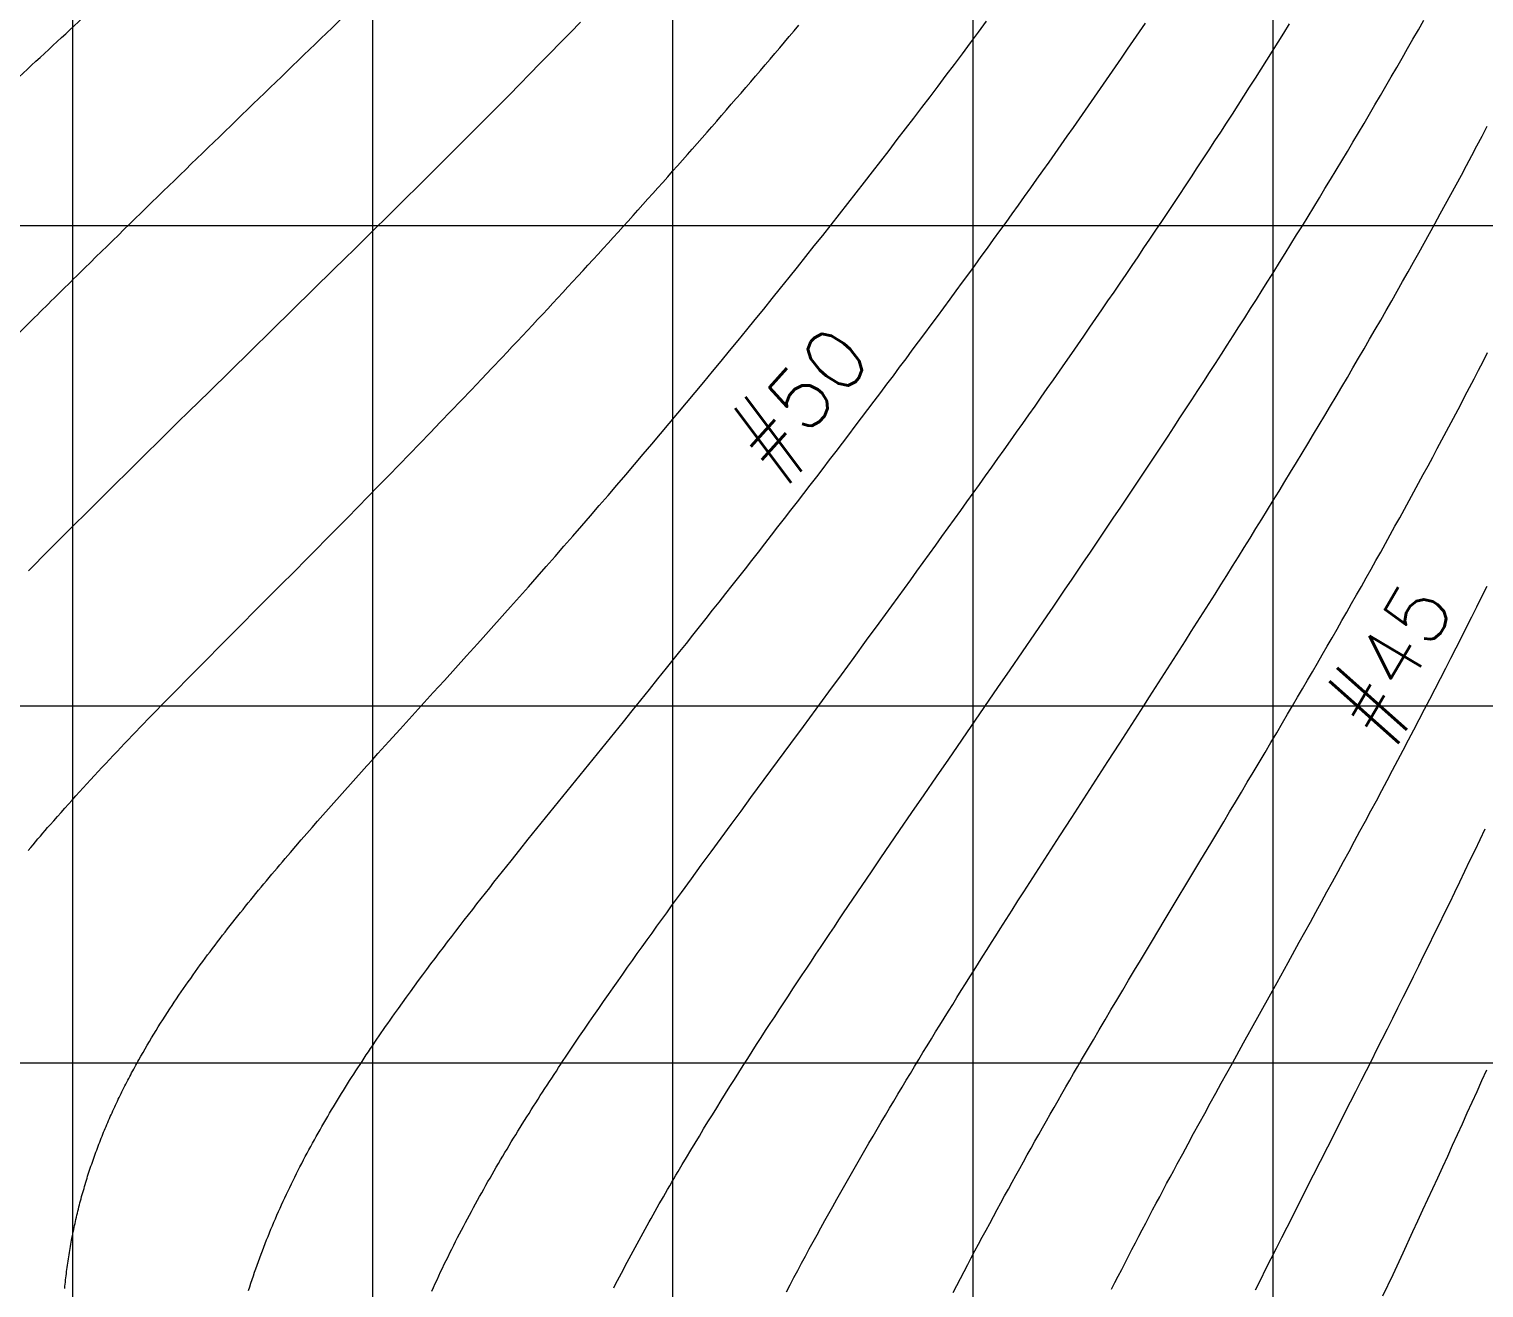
# Model space of a CAD drawing. Extents: x 11249 to 82946, y 15238 to 34763.
# Drawn here: x 59861 to 62285, y 28352 to 30449 of the extents above; entities that cross this region are included whole.
import ezdxf

# ---------------------------------------------------------------- set-up
doc = ezdxf.new("R2010")
doc.units = 0
doc.header["$LTSCALE"] = 250
doc.layers.add('00_Text', color=7, linetype='CONTINUOUS')
doc.layers.add('03_Lines_Frames1', color=7, linetype='CONTINUOUS', lineweight=15)
doc.layers.add('03_Lines_Grid', color=253, linetype='CONTINUOUS', lineweight=15)
doc.layers.add('Make2D$Annotation$S0CO1', color=1, linetype='CONTINUOUS', true_color=0xff0000)
doc.styles.add('ROMANS', font='romans', dxfattribs={"height": 100})

# ---------------------------------------------------------------- blocks, each defined once
blk = doc.blocks.new('*U7')
at = {"layer": '03_Lines_Grid'}
blk.add_line((0, -4367.6), (0, 3840), dxfattribs=at)
blk = doc.blocks.new('*U8')
at = {"layer": 'Make2D$Annotation$S0CO1', "color": 0, "linetype": 'ByBlock', "lineweight": -2, "transparency": 16777216}
for p in [(1500, 0), (2000, 0), (2500, 0), (3000, 0), (3500, 0)]:
    blk.add_blockref('*U7', p, dxfattribs=at)

msp = doc.modelspace()

# ---------------------------------------------------------------- linework, layer by layer
at = {"layer": '03_Lines_Frames1'}
for points in [[(59859.8, 29080.7), (59863.8, 29085.5), (59867.8, 29090.2), (59871.8, 29095), (59875.8, 29099.7), (59879.9, 29104.5), (59883.9, 29109.2), (59888, 29113.9), (59892, 29118.6), (59896.1, 29123.3), (59902.1, 29130.2), (59908.2, 29137), (59914.3, 29143.9), (59920.4, 29150.8), (59926.5, 29157.7), (59932.7, 29164.5), (59938.8, 29171.3), (59945, 29178.2), (59951.3, 29185), (59957.5, 29191.8), (59963.7, 29198.5), (59970, 29205.3), (59976.2, 29212), (59982.5, 29218.7), (59988.8, 29225.4), (59995, 29232.1), (60001.3, 29238.8), (60007.6, 29245.4), (60013.9, 29252.1), (60020.3, 29258.7), (60026.6, 29265.4), (60033, 29272), (60039.4, 29278.7), (60045.8, 29285.3), (60052.2, 29292), (60058.6, 29298.6), (60065, 29305.2), (60071.4, 29311.8), (60084.2, 29324.9), (60097.1, 29338), (60109.9, 29351.1), (60122.8, 29364.2), (60135.8, 29377.3), (60148.7, 29390.4), (60161.6, 29403.4), (60174.6, 29416.5), (60200.5, 29442.5), (60252.4, 29494.6), (60278.4, 29520.7), (60304.3, 29546.7), (60321.7, 29564.3), (60339.1, 29581.9), (60356.5, 29599.5), (60373.9, 29617.1), (60391.3, 29634.8), (60408.6, 29652.4), (60425.9, 29670.1), (60443.2, 29687.8), (60460.5, 29705.5), (60477.8, 29723.2), (60495, 29741), (60512.2, 29758.8), (60529.4, 29776.6), (60546.6, 29794.4), (60563.7, 29812.2), (60580.8, 29830.1), (60597.9, 29848.1), (60615, 29866), (60632.1, 29884), (60649.1, 29902), (60657.5, 29911), (60666, 29920), (60674.5, 29929), (60683, 29938), (60691.4, 29947), (60699.8, 29956), (60708.3, 29965.1), (60716.7, 29974.1), (60725.1, 29983.1), (60733.5, 29992.2), (60741.9, 30001.3), (60750.3, 30010.3), (60758.7, 30019.4), (60767.1, 30028.5), (60775.5, 30037.6), (60783.9, 30046.7), (60792.2, 30055.8), (60800.6, 30064.9), (60808.9, 30074.1), (60817.3, 30083.2), (60825.6, 30092.4), (60834, 30101.6), (60842.3, 30110.7), (60850.6, 30119.9), (60858.9, 30129.1), (60867.2, 30138.3), (60875.5, 30147.5), (60883.8, 30156.7), (60892.1, 30166), (60900.3, 30175.2), (60908.6, 30184.4), (60916.8, 30193.6), (60925, 30202.9), (60933.2, 30212.1), (60941.4, 30221.4), (60949.6, 30230.6), (60957.8, 30239.9), (60966, 30249.2), (60974.2, 30258.5), (60982.3, 30267.8), (60990.5, 30277.1), (60998.6, 30286.4), (61006.7, 30295.7), (61014.8, 30305), (61022.9, 30314.4), (61031, 30323.7), (61039.1, 30333.1), (61047.2, 30342.4), (61055.3, 30351.8), (61063.4, 30361.2), (61071.4, 30370.6), (61079.5, 30380), (61087.5, 30389.4), (61095.5, 30398.8), (61103.6, 30408.3), (61111.6, 30417.7), (61119.6, 30427.2), (61127.6, 30436.7), (61135.6, 30446.1), (61143.5, 30455.6)], [(59860.4, 29546.6), (59868.9, 29555.3), (59885.9, 29572.5), (59903, 29589.7), (59920.1, 29606.8), (59937.3, 29624), (59954.4, 29641.1), (59971.6, 29658.2), (59988.8, 29675.3), (60006, 29692.3), (60023.2, 29709.4), (60040.5, 29726.4), (60057.7, 29743.5), (60075, 29760.5), (60092.2, 29777.5), (60109.5, 29794.5), (60126.8, 29811.5), (60161.4, 29845.4), (60196, 29879.3), (60299.9, 29981.1), (60334.5, 30015.1), (60369, 30049), (60386.3, 30066), (60403.6, 30083), (60420.9, 30100), (60438.1, 30117.1), (60455.3, 30134.1), (60472.6, 30151.1), (60489.8, 30168.2), (60507, 30185.3), (60524.2, 30202.3), (60541.4, 30219.4), (60558.5, 30236.5), (60575.7, 30253.7), (60592.8, 30270.8), (60609.9, 30288), (60627, 30305.2), (60644.1, 30322.4), (60661.2, 30339.6), (60678.2, 30356.9), (60695.2, 30374.2), (60712.2, 30391.4), (60729.2, 30408.8), (60746.1, 30426.1), (60763, 30443.4), (60779.9, 30460.8)], [(59920.4, 28350.9), (59920.8, 28354.4), (59921.1, 28357.9), (59921.5, 28361.5), (59921.9, 28365), (59922.3, 28368.5), (59922.8, 28372), (59923.2, 28375.5), (59923.6, 28379), (59924.1, 28382.5), (59924.6, 28386), (59925.1, 28389.5), (59925.6, 28393), (59926.1, 28396.5), (59926.6, 28400), (59927.2, 28403.5), (59927.7, 28407), (59928.3, 28410.5), (59928.9, 28414), (59929.5, 28417.5), (59930.1, 28421), (59930.7, 28424.5), (59931.3, 28427.9), (59932, 28431.4), (59932.6, 28434.9), (59933.3, 28438.4), (59934, 28441.8), (59934.7, 28445.3), (59935.4, 28448.8), (59936.2, 28452.2), (59936.9, 28455.7), (59937.7, 28459.1), (59938.4, 28462.6), (59939.2, 28466), (59940, 28469.5), (59940.8, 28472.9), (59941.6, 28476.4), (59942.5, 28479.8), (59943.3, 28483.2), (59944.2, 28486.7), (59945.1, 28490.1), (59945.9, 28493.5), (59946.9, 28497), (59947.8, 28500.4), (59948.7, 28503.8), (59949.6, 28507.2), (59950.6, 28510.6), (59951.6, 28514.1), (59952.6, 28517.5), (59953.6, 28520.9), (59954.6, 28524.3), (59955.6, 28527.7), (59956.6, 28531.1), (59957.7, 28534.4), (59958.7, 28537.8), (59959.8, 28541.2), (59960.9, 28544.6), (59962, 28547.9), (59963.1, 28551.3), (59964.2, 28554.6), (59965.4, 28558), (59966.5, 28561.3), (59967.7, 28564.7), (59968.9, 28568), (59970.1, 28571.3), (59971.3, 28574.7), (59972.5, 28578), (59973.7, 28581.3), (59974.9, 28584.6), (59976.2, 28587.9), (59977.4, 28591.2), (59978.7, 28594.5), (59980, 28597.8), (59981.3, 28601.1), (59982.6, 28604.4), (59983.9, 28607.7), (59985.3, 28611), (59986.6, 28614.3), (59988, 28617.6), (59989.4, 28620.8), (59990.7, 28624.1), (59992.1, 28627.3), (59993.5, 28630.6), (59994.9, 28633.8), (59996.4, 28637.1), (59997.8, 28640.3), (59999.3, 28643.5), (60000.7, 28646.8), (60002.2, 28650), (60003.7, 28653.2), (60005.1, 28656.4), (60006.6, 28659.6), (60008.2, 28662.8), (60009.7, 28666), (60011.2, 28669.2), (60012.8, 28672.3), (60014.3, 28675.5), (60015.9, 28678.7), (60017.4, 28681.9), (60019, 28685), (60020.6, 28688.2), (60022.2, 28691.3), (60023.8, 28694.5), (60025.5, 28697.6), (60027.1, 28700.8), (60028.7, 28703.9), (60030.4, 28707), (60032, 28710.2), (60033.7, 28713.3), (60035.4, 28716.4), (60037.1, 28719.5), (60038.8, 28722.6), (60040.5, 28725.7), (60042.2, 28728.8), (60043.9, 28731.9), (60047.4, 28738.1), (60050.9, 28744.2), (60054.4, 28750.3), (60058, 28756.4), (60061.6, 28762.5), (60065.3, 28768.6), (60068.9, 28774.6), (60072.6, 28780.7), (60076.4, 28786.7), (60080.1, 28792.7), (60083.9, 28798.6), (60087.7, 28804.6), (60091.6, 28810.5), (60095.4, 28816.5), (60099.2, 28822.2), (60103, 28827.9), (60106.8, 28833.6), (60110.7, 28839.3), (60114.6, 28845), (60118.5, 28850.6), (60122.4, 28856.3), (60126.3, 28861.9), (60130.3, 28867.5), (60134.3, 28873.1), (60138.3, 28878.7), (60142.3, 28884.3), (60146.3, 28889.8), (60150.4, 28895.4), (60154.5, 28900.9), (60158.6, 28906.4), (60162.7, 28911.9), (60166.8, 28917.4), (60170.9, 28922.9), (60175.1, 28928.3), (60179.3, 28933.8), (60183.5, 28939.3), (60187.7, 28944.7), (60191.9, 28950.1), (60196.1, 28955.5), (60200.4, 28960.9), (60204.6, 28966.3), (60208.9, 28971.7), (60213.2, 28977.1), (60217.5, 28982.4), (60221.8, 28987.8), (60226.1, 28993.1), (60230.4, 28998.4), (60234.8, 29003.7), (60239.1, 29009.1), (60243.5, 29014.4), (60247.9, 29019.6), (60252.3, 29024.9), (60256.7, 29030.2), (60261.1, 29035.5), (60265.5, 29040.8), (60269.9, 29046), (60274.3, 29051.3), (60278.8, 29056.5), (60283.2, 29061.8), (60287.7, 29067), (60296.6, 29077.4), (60305.6, 29087.8), (60314.5, 29098.2), (60323.6, 29108.6), (60332.6, 29118.9), (60341.6, 29129.2), (60350.7, 29139.5), (60359.8, 29149.8), (60368.9, 29160.1), (60378, 29170.4), (60387.2, 29180.6), (60396.3, 29190.8), (60405.5, 29201.1), (60414.7, 29211.3), (60423.8, 29221.5), (60433, 29231.7), (60442.2, 29241.9), (60460.7, 29262.2), (60479.1, 29282.6), (60534.4, 29343.5), (60552.9, 29363.9), (60571.3, 29384.2), (60589.7, 29404.6), (60608.1, 29425), (60617.3, 29435.2), (60626.4, 29445.4), (60635.6, 29455.6), (60644.8, 29465.8), (60653.9, 29476.1), (60663.1, 29486.3), (60678, 29503.1), (60692.9, 29519.9), (60707.8, 29536.7), (60722.6, 29553.6), (60737.4, 29570.4), (60752.2, 29587.3), (60767, 29604.3), (60781.7, 29621.2), (60796.5, 29638.2), (60811.1, 29655.2), (60825.8, 29672.2), (60840.4, 29689.3), (60855, 29706.3), (60869.6, 29723.4), (60884.2, 29740.6), (60898.7, 29757.7), (60913.2, 29774.8), (60927.6, 29792), (60942.1, 29809.2), (60956.5, 29826.5), (60970.9, 29843.7), (60985.2, 29861), (60999.5, 29878.3), (61013.8, 29895.6), (61028.1, 29913), (61042.3, 29930.4), (61056.6, 29947.8), (61070.7, 29965.2), (61084.9, 29982.6), (61099, 30000.1), (61113.1, 30017.6), (61127.2, 30035.1), (61141.2, 30052.6), (61155.2, 30070.2), (61169.2, 30087.7), (61183.2, 30105.3), (61197.1, 30123), (61211, 30140.6), (61224.9, 30158.3), (61238.7, 30176), (61252.6, 30193.7), (61266.4, 30211.4), (61280.1, 30229.2), (61293.8, 30247), (61307.5, 30264.8), (61321.2, 30282.6), (61334.9, 30300.4), (61348.5, 30318.3), (61362.1, 30336.2), (61375.6, 30354.1), (61389.1, 30372), (61402.6, 30390), (61416.1, 30408), (61429.5, 30426), (61442.9, 30444), (61456.3, 30462)], [(60531.9, 28346.1), (60534.8, 28352.6), (60537.8, 28359), (60540.7, 28365.4), (60543.7, 28371.9), (60546.7, 28378.3), (60549.8, 28384.7), (60552.8, 28391.1), (60555.9, 28397.4), (60559, 28403.8), (60562.2, 28410.2), (60565.3, 28416.5), (60568.5, 28422.8), (60571.7, 28429.2), (60574.9, 28435.5), (60578.1, 28441.8), (60581.4, 28448.1), (60584.7, 28454.3), (60588, 28460.6), (60591.3, 28466.9), (60594.6, 28473.1), (60598, 28479.3), (60601.4, 28485.6), (60604.8, 28491.8), (60608.2, 28498), (60611.6, 28504.2), (60615.1, 28510.4), (60618.5, 28516.5), (60622, 28522.7), (60625.5, 28528.8), (60629, 28534.8), (60632.4, 28540.9), (60636, 28547), (60639.5, 28553), (60643, 28559), (60646.6, 28565.1), (60650.1, 28571.1), (60653.7, 28577.1), (60657.3, 28583.1), (60660.9, 28589.1), (60664.5, 28595.1), (60668.2, 28601), (60671.8, 28607), (60675.5, 28612.9), (60679.2, 28618.9), (60682.8, 28624.8), (60686.5, 28630.8), (60690.2, 28636.7), (60694, 28642.6), (60697.7, 28648.5), (60701.4, 28654.4), (60705.2, 28660.3), (60709, 28666.2), (60712.8, 28672.1), (60716.5, 28678), (60720.3, 28683.9), (60724.2, 28689.7), (60728, 28695.6), (60731.8, 28701.4), (60735.6, 28707.3), (60739.5, 28713.1), (60743.3, 28718.9), (60747.1, 28724.7), (60751, 28730.5), (60754.9, 28736.3), (60762.6, 28747.9), (60770.5, 28759.5), (60778.3, 28771.1), (60786.2, 28782.7), (60794.1, 28794.3), (60802.1, 28805.8), (60810.1, 28817.3), (60818.1, 28828.9), (60826.1, 28840.4), (60834.1, 28851.8), (60842.2, 28863.3), (60850.2, 28874.7), (60858.3, 28886.1), (60866.3, 28897.4), (60874.4, 28908.8), (60882.6, 28920.2), (60890.7, 28931.5), (60898.9, 28942.9), (60907, 28954.2), (60915.2, 28965.5), (60923.4, 28976.9), (60931.6, 28988.2), (60939.8, 28999.5), (60948, 29010.8), (60964.5, 29033.4), (60981, 29056), (60997.5, 29078.5), (61014, 29101.1), (61030.6, 29123.6), (61047.2, 29146.1), (61063.7, 29168.6), (61130.1, 29258.7), (61151.2, 29287.3), (61172.2, 29316), (61193.3, 29344.6), (61214.4, 29373.3), (61235.4, 29402), (61256.4, 29430.8), (61277.4, 29459.5), (61298.4, 29488.2), (61319.3, 29517), (61329.8, 29531.4), (61340.2, 29545.8), (61350.7, 29560.2), (61361.1, 29574.6), (61371.5, 29589.1), (61381.9, 29603.5), (61392.3, 29617.9), (61402.7, 29632.4), (61413.1, 29646.8), (61423.5, 29661.3), (61433.8, 29675.7), (61444.2, 29690.2), (61454.5, 29704.7), (61464.9, 29719.2), (61475.2, 29733.7), (61485.5, 29748.2), (61495.9, 29762.8), (61506.1, 29777.3), (61516.4, 29791.9), (61526.7, 29806.4), (61536.9, 29821), (61547.1, 29835.5), (61557.3, 29850.1), (61567.5, 29864.7), (61577.7, 29879.3), (61587.9, 29893.8), (61598, 29908.4), (61608.1, 29923), (61618.2, 29937.6), (61628.3, 29952.3), (61638.4, 29966.9), (61648.4, 29981.5), (61658.5, 29996.2), (61668.5, 30010.8), (61678.5, 30025.5), (61688.5, 30040.2), (61698.5, 30054.9), (61708.5, 30069.7), (61718.4, 30084.4), (61728.4, 30099.2), (61738.3, 30113.9), (61748.2, 30128.7), (61758.1, 30143.6), (61768, 30158.4), (61777.9, 30173.2), (61787.7, 30188.1), (61797.5, 30203), (61807.3, 30217.9), (61817.1, 30232.8), (61826.9, 30247.7), (61836.6, 30262.6), (61846.3, 30277.5), (61856, 30292.4), (61865.7, 30307.4), (61875.3, 30322.3), (61884.9, 30337.3), (61894.5, 30352.3), (61904.1, 30367.3), (61913.7, 30382.3), (61923.2, 30397.3), (61932.7, 30412.3), (61942.2, 30427.3), (61951.7, 30442.4), (61961.1, 30457.5)], [(60835.2, 28351.7), (60838.3, 28357.9), (60841.5, 28364.1), (60844.7, 28370.2), (60847.9, 28376.4), (60851.1, 28382.5), (60854.3, 28388.6), (60857.6, 28394.7), (60860.8, 28400.8), (60864.1, 28406.9), (60867.3, 28413), (60870.6, 28419.1), (60873.9, 28425.2), (60877.2, 28431.3), (60880.6, 28437.3), (60883.9, 28443.4), (60887.2, 28449.5), (60890.6, 28455.5), (60894, 28461.6), (60897.4, 28467.6), (60900.7, 28473.6), (60904.2, 28479.7), (60907.6, 28485.7), (60911, 28491.7), (60914.4, 28497.7), (60917.9, 28503.7), (60921.3, 28509.7), (60924.8, 28515.7), (60928.3, 28521.7), (60931.7, 28527.7), (60935.2, 28533.7), (60938.7, 28539.6), (60942.2, 28545.6), (60949.2, 28557.4), (60956.3, 28569.3), (60963.4, 28581.1), (60970.5, 28593), (60977.7, 28604.8), (60984.9, 28616.6), (60992.1, 28628.4), (60999.4, 28640.2), (61006.7, 28652), (61014, 28663.8), (61021.3, 28675.6), (61028.7, 28687.3), (61036.1, 28699), (61043.5, 28710.7), (61050.9, 28722.4), (61058.3, 28734), (61065.8, 28745.6), (61073.2, 28757.2), (61080.7, 28768.8), (61088.2, 28780.4), (61095.7, 28792), (61103.2, 28803.6), (61110.8, 28815.2), (61118.4, 28826.8), (61126, 28838.4), (61133.7, 28850), (61141.3, 28861.5), (61149, 28873.1), (61156.6, 28884.6), (61164.3, 28896.2), (61171.9, 28907.7), (61179.6, 28919.1), (61187.2, 28930.6), (61194.9, 28942), (61202.6, 28953.5), (61210.3, 28965), (61218, 28976.5), (61233.5, 28999.4), (61249, 29022.3), (61264.6, 29045.2), (61280.1, 29068.1), (61295.7, 29090.9), (61311.3, 29113.7), (61331.7, 29143.6), (61352.2, 29173.3), (61372.6, 29203.1), (61393.1, 29232.9), (61475.1, 29352), (61495.6, 29381.7), (61516, 29411.5), (61536.5, 29441.3), (61556.9, 29471.2), (61567.1, 29486.1), (61577.2, 29501), (61587.4, 29515.9), (61597.6, 29530.9), (61607.7, 29545.8), (61617.9, 29560.8), (61628, 29575.7), (61638.1, 29590.7), (61648.3, 29605.7), (61658.4, 29620.7), (61668.4, 29635.7), (61678.5, 29650.7), (61688.6, 29665.7), (61698.6, 29680.7), (61708.7, 29695.7), (61718.7, 29710.8), (61728.7, 29725.8), (61738.7, 29740.9), (61748.6, 29755.9), (61758.6, 29771), (61768.5, 29786.1), (61778.4, 29801.2), (61788.3, 29816.3), (61798.2, 29831.4), (61808.1, 29846.6), (61818, 29861.8), (61827.8, 29876.9), (61837.6, 29892.1), (61847.4, 29907.3), (61857.2, 29922.5), (61866.9, 29937.7), (61876.6, 29952.9), (61886.3, 29968.1), (61896, 29983.4), (61905.7, 29998.6), (61915.3, 30013.9), (61924.9, 30029.2), (61934.5, 30044.5), (61944.1, 30059.9), (61953.7, 30075.2), (61963.2, 30090.6), (61972.8, 30106), (61982.3, 30121.4), (61991.7, 30136.9), (62001.2, 30152.3), (62010.6, 30167.7), (62020, 30183.2), (62029.4, 30198.6), (62038.7, 30214.1), (62048, 30229.6), (62057.3, 30245.1), (62066.5, 30260.6), (62075.8, 30276.1), (62085, 30291.7), (62094.1, 30307.2), (62103.3, 30322.8), (62112.4, 30338.3), (62121.5, 30353.9), (62130.5, 30369.6), (62139.6, 30385.2), (62148.6, 30400.8), (62157.6, 30416.5), (62166.5, 30432.2), (62175.5, 30447.9), (62184.4, 30463.6)], [(61122.9, 28345.2), (61129.1, 28357.1), (61135.4, 28369.1), (61141.7, 28381), (61148.1, 28392.9), (61154.4, 28404.8), (61160.9, 28416.6), (61167.3, 28428.5), (61173.8, 28440.3), (61180.3, 28452.1), (61186.8, 28464), (61193.4, 28475.8), (61200, 28487.6), (61206.6, 28499.4), (61213.3, 28511.2), (61219.9, 28522.9), (61226.6, 28534.7), (61233.3, 28546.4), (61240, 28558.1), (61246.8, 28569.7), (61253.5, 28581.4), (61260.3, 28593), (61267.1, 28604.6), (61273.9, 28616.3), (61280.8, 28627.9), (61287.7, 28639.5), (61294.6, 28651.1), (61301.5, 28662.8), (61308.4, 28674.4), (61315.4, 28686), (61322.3, 28697.6), (61329.3, 28709.1), (61336.3, 28720.7), (61343.3, 28732.2), (61350.3, 28743.7), (61357.3, 28755.2), (61364.4, 28766.7), (61371.4, 28778.2), (61378.5, 28789.7), (61385.6, 28801.2), (61392.7, 28812.7), (61399.8, 28824.2), (61406.9, 28835.6), (61414.1, 28847.1), (61421.2, 28858.5), (61428.4, 28870), (61435.5, 28881.4), (61442.7, 28892.8), (61449.9, 28904.2), (61457.1, 28915.7), (61464.3, 28927.1), (61471.6, 28938.5), (61478.8, 28949.9), (61488.7, 28965.4), (61498.6, 28980.9), (61508.5, 28996.4), (61518.4, 29011.9), (61528.3, 29027.4), (61538.3, 29042.9), (61548.2, 29058.4), (61558.2, 29073.9), (61578.2, 29104.8), (61598.1, 29135.7), (61658.1, 29228.5), (61678.1, 29259.4), (61698, 29290.3), (61718, 29321.3), (61727.9, 29336.7), (61737.9, 29352.2), (61747.8, 29367.7), (61757.7, 29383.2), (61767.7, 29398.7), (61777.6, 29414.2), (61787.4, 29429.8), (61797.3, 29445.3), (61807.2, 29460.9), (61817.1, 29476.5), (61826.9, 29492), (61836.8, 29507.6), (61846.6, 29523.2), (61856.3, 29538.7), (61866.1, 29554.3), (61875.8, 29569.9), (61885.6, 29585.5), (61895.3, 29601.1), (61905, 29616.7), (61914.6, 29632.3), (61924.3, 29648), (61933.9, 29663.7), (61943.6, 29679.4), (61953.2, 29695.2), (61962.8, 29710.9), (61972.4, 29726.7), (61981.9, 29742.4), (61991.4, 29758.2), (62000.9, 29773.9), (62010.4, 29789.7), (62019.8, 29805.5), (62029.2, 29821.3), (62038.6, 29837.1), (62048, 29852.9), (62057.3, 29868.8), (62066.6, 29884.7), (62075.9, 29900.6), (62085.2, 29916.5), (62094.4, 29932.4), (62103.6, 29948.4), (62112.8, 29964.3), (62122, 29980.3), (62131.1, 29996.3), (62140.2, 30012.3), (62149.3, 30028.4), (62158.4, 30044.4), (62167.4, 30060.5), (62176.3, 30076.5), (62185.3, 30092.6), (62194.2, 30108.7), (62203.1, 30124.8), (62212, 30141), (62220.8, 30157.1), (62229.6, 30173.3), (62238.4, 30189.5), (62247.2, 30205.7), (62255.9, 30222), (62264.6, 30238.2), (62273.2, 30254.5), (62281.8, 30270.8), (62290.4, 30287)], [(61400.8, 28344.3), (61406.7, 28355.9), (61412.7, 28367.5), (61418.8, 28379), (61424.8, 28390.5), (61430.8, 28402), (61436.9, 28413.5), (61443, 28424.9), (61449.1, 28436.4), (61455.3, 28447.9), (61461.4, 28459.3), (61467.6, 28470.8), (61473.8, 28482.2), (61480.1, 28493.7), (61486.3, 28505.1), (61492.6, 28516.5), (61498.8, 28527.9), (61505.1, 28539.3), (61511.4, 28550.7), (61517.8, 28562), (61524.1, 28573.4), (61530.4, 28584.7), (61536.8, 28596), (61543.2, 28607.4), (61549.6, 28618.7), (61556, 28630), (61562.4, 28641.3), (61568.9, 28652.6), (61575.3, 28663.9), (61581.8, 28675.2), (61588.3, 28686.5), (61594.8, 28697.8), (61601.3, 28709), (61607.9, 28720.3), (61614.4, 28731.5), (61621, 28742.8), (61627.5, 28754), (61634.1, 28765.2), (61643.8, 28781.8), (61653.6, 28798.3), (61663.4, 28814.9), (61673.2, 28831.4), (61683, 28847.9), (61692.9, 28864.4), (61702.7, 28880.9), (61712.6, 28897.4), (61722.5, 28913.9), (61732.4, 28930.4), (61752.2, 28963.4), (61811.6, 29062.2), (61831.4, 29095.2), (61851.2, 29128.2), (61861.1, 29144.7), (61870.9, 29161.2), (61880.8, 29177.7), (61890.6, 29194.2), (61900.5, 29210.7), (61910.3, 29227.2), (61920.1, 29243.7), (61929.9, 29260.3), (61939.7, 29276.8), (61949.4, 29293.4), (61957.8, 29307.6), (61966.1, 29321.7), (61974.4, 29335.9), (61982.6, 29350), (61990.9, 29364.2), (61999.1, 29378.4), (62007.3, 29392.5), (62015.5, 29406.7), (62023.7, 29420.9), (62031.9, 29435), (62040, 29449.2), (62048.2, 29463.5), (62056.3, 29477.7), (62064.4, 29491.9), (62072.5, 29506.2), (62080.6, 29520.5), (62088.7, 29534.8), (62096.7, 29549.1), (62104.8, 29563.4), (62112.8, 29577.7), (62120.7, 29592), (62128.7, 29606.4), (62136.6, 29620.7), (62144.5, 29635), (62152.4, 29649.4), (62160.3, 29663.8), (62168.2, 29678.1), (62176, 29692.5), (62183.8, 29706.9), (62191.6, 29721.4), (62199.4, 29735.8), (62207.1, 29750.3), (62214.9, 29764.8), (62222.6, 29779.2), (62230.3, 29793.7), (62237.9, 29808.2), (62245.6, 29822.7), (62253.2, 29837.3), (62260.7, 29851.8), (62268.3, 29866.3), (62275.8, 29880.9), (62283.3, 29895.4), (62290.8, 29910)], [(61904.3, 28348.4), (61913, 28365.8), (61921.7, 28383.3), (61930.5, 28400.7), (61939.2, 28418.1), (61948, 28435.5), (61956.8, 28453), (61965.6, 28470.4), (61983.2, 28505.2), (62000.9, 28539.9), (62036.2, 28609.5), (62053.8, 28644.3), (62071.5, 28679.1), (62080.3, 28696.5), (62089.1, 28713.9), (62097.8, 28731.3), (62106.6, 28748.7), (62115.4, 28766.1), (62124.1, 28783.6), (62132.8, 28801), (62141.6, 28818.5), (62150.3, 28835.9), (62158.9, 28853.4), (62167.6, 28870.8), (62176.3, 28888.3), (62184.9, 28905.9), (62193.5, 28923.4), (62202.1, 28940.9), (62210.7, 28958.5), (62219.2, 28976), (62227.8, 28993.5), (62236.2, 29011), (62244.7, 29028.5), (62253.1, 29046.1), (62261.5, 29063.6), (62269.9, 29081.2), (62278.3, 29098.8), (62286.7, 29116.4)], [(62116.6, 28338.5), (62133.3, 28374.3), (62150, 28410), (62166.6, 28445.8), (62174.9, 28463.7), (62183.1, 28481.7), (62191.4, 28499.6), (62199.7, 28517.5), (62207.9, 28535.4), (62216.1, 28553.4), (62224.4, 28571.3), (62232.6, 28589.3), (62240.7, 28607.2), (62248.9, 28625.2), (62257, 28643.2), (62265.2, 28661.1), (62273.3, 28679.2), (62281.4, 28697.2), (62289.5, 28715.2)]]:
    msp.add_lwpolyline(points, dxfattribs=at)
at = {"layer": '03_Lines_Frames1', "color": 2}
for points in [[(60226.8, 28347.5), (60228.7, 28353.6), (60230.7, 28359.6), (60232.7, 28365.7), (60234.7, 28371.7), (60236.8, 28377.8), (60238.9, 28383.8), (60241, 28389.8), (60243.1, 28395.8), (60245.3, 28401.8), (60247.6, 28407.8), (60249.8, 28413.8), (60252.1, 28419.7), (60254.4, 28425.7), (60256.8, 28431.6), (60259.2, 28437.6), (60261.6, 28443.5), (60264, 28449.5), (60266.5, 28455.4), (60269, 28461.3), (60271.5, 28467.1), (60274.1, 28473), (60276.6, 28478.8), (60279.2, 28484.6), (60281.8, 28490.4), (60284.5, 28496.2), (60287.2, 28502), (60289.9, 28507.8), (60292.6, 28513.6), (60295.4, 28519.3), (60298.1, 28525), (60301, 28530.8), (60303.8, 28536.5), (60306.6, 28542.2), (60309.5, 28547.9), (60312.4, 28553.5), (60315.3, 28559.2), (60318.3, 28564.9), (60321.3, 28570.5), (60324.3, 28576.1), (60327.3, 28581.8), (60330.3, 28587.4), (60333.4, 28593), (60336.4, 28598.5), (60339.5, 28604.1), (60342.7, 28609.7), (60345.8, 28615.2), (60349, 28620.7), (60352.1, 28626.3), (60355.3, 28631.8), (60358.6, 28637.3), (60361.8, 28642.8), (60365.1, 28648.3), (60368.3, 28653.7), (60371.6, 28659.2), (60374.9, 28664.6), (60378.2, 28670.1), (60381.6, 28675.5), (60384.9, 28680.9), (60388.3, 28686.3), (60391.7, 28691.7), (60395.1, 28697.1), (60398.5, 28702.5), (60402, 28707.9), (60405.4, 28713.2), (60408.9, 28718.6), (60412.4, 28723.9), (60415.9, 28729.2), (60419.4, 28734.5), (60422.9, 28739.9), (60426.4, 28745.2), (60430, 28750.5), (60433.5, 28755.7), (60437.1, 28761), (60440.7, 28766.3), (60444.3, 28771.6), (60447.9, 28776.8), (60451.5, 28782.1), (60455.1, 28787.3), (60458.8, 28792.5), (60462.4, 28797.7), (60466.1, 28803), (60469.8, 28808.2), (60476.4, 28817.5), (60483, 28826.8), (60489.7, 28836.1), (60496.4, 28845.3), (60503.2, 28854.6), (60510, 28863.9), (60516.8, 28873.1), (60523.7, 28882.3), (60530.5, 28891.5), (60537.4, 28900.7), (60544.3, 28909.9), (60551.3, 28919), (60558.2, 28928.1), (60565.2, 28937.2), (60572.1, 28946.3), (60579.1, 28955.3), (60586.1, 28964.3), (60593.1, 28973.3), (60600.1, 28982.4), (60607.2, 28991.4), (60614.2, 29000.4), (60621.3, 29009.5), (60628.5, 29018.5), (60635.6, 29027.5), (60642.8, 29036.5), (60649.9, 29045.5), (60657.1, 29054.5), (60664.2, 29063.5), (60678.5, 29081.4), (60692.8, 29099.2), (60707.2, 29117), (60721.5, 29134.9), (60735.9, 29152.7), (60750.4, 29170.5), (60779.2, 29206.1), (60808.1, 29241.7), (60836.9, 29277.3), (60851.3, 29295.1), (60865.7, 29313), (60880.1, 29330.8), (60894.5, 29348.6), (60908.8, 29366.5), (60923.2, 29384.4), (60934.1, 29398.1), (60945.1, 29411.8), (60956.1, 29425.6), (60967, 29439.3), (60978, 29453.1), (60988.9, 29466.9), (60999.8, 29480.7), (61010.8, 29494.5), (61021.7, 29508.4), (61032.6, 29522.2), (61043.5, 29536.1), (61054.4, 29549.9), (61065.2, 29563.8), (61076.1, 29577.7), (61087, 29591.6), (61097.8, 29605.6), (61108.6, 29619.5), (61119.4, 29633.4), (61130.2, 29647.4), (61141, 29661.3), (61151.8, 29675.3), (61162.6, 29689.3), (61173.3, 29703.2), (61184, 29717.2), (61194.7, 29731.2), (61205.4, 29745.2), (61216.1, 29759.2), (61226.7, 29773.2), (61237.4, 29787.2), (61248, 29801.2), (61258.6, 29815.3), (61269.2, 29829.3), (61279.8, 29843.3), (61290.3, 29857.4), (61300.9, 29871.5), (61311.4, 29885.6), (61322, 29899.7), (61332.5, 29913.8), (61343, 29928), (61353.5, 29942.1), (61364, 29956.3), (61374.5, 29970.4), (61384.9, 29984.6), (61395.4, 29998.8), (61405.8, 30013), (61416.2, 30027.2), (61426.6, 30041.4), (61437, 30055.7), (61447.3, 30069.9), (61457.7, 30084.2), (61468, 30098.5), (61478.3, 30112.7), (61488.6, 30127), (61498.9, 30141.3), (61509.2, 30155.6), (61519.4, 30170), (61529.7, 30184.3), (61539.9, 30198.7), (61550.1, 30213), (61560.3, 30227.4), (61570.4, 30241.8), (61580.6, 30256.2), (61590.7, 30270.5), (61600.8, 30285), (61610.9, 30299.4), (61621, 30313.8), (61631.1, 30328.3), (61641.1, 30342.8), (61651.1, 30357.2), (61661.1, 30371.7), (61671.1, 30386.2), (61681.1, 30400.7), (61691.1, 30415.3), (61701, 30429.8), (61710.9, 30444.4), (61720.9, 30458.9)], [(61664.4, 28349.5), (61670.1, 28360.5), (61675.7, 28371.6), (61681.3, 28382.6), (61687, 28393.6), (61692.7, 28404.7), (61698.4, 28415.7), (61704.1, 28426.7), (61709.8, 28437.7), (61715.6, 28448.7), (61721.4, 28459.7), (61727.1, 28470.7), (61732.9, 28481.7), (61738.7, 28492.7), (61744.6, 28503.6), (61750.4, 28514.6), (61756.2, 28525.5), (61762.1, 28536.5), (61767.9, 28547.4), (61773.8, 28558.3), (61782.9, 28575.2), (61792.1, 28592), (61801.2, 28608.9), (61810.4, 28625.7), (61819.6, 28642.5), (61828.8, 28659.3), (61838, 28676.1), (61847.3, 28692.9), (61856.5, 28709.7), (61865.8, 28726.4), (61884.4, 28760), (61940.1, 28860.6), (61958.7, 28894.1), (61977.2, 28927.7), (61986.4, 28944.4), (61995.7, 28961.2), (62004.9, 28978), (62014.1, 28994.8), (62023.3, 29011.6), (62032.5, 29028.5), (62041.7, 29045.3), (62050.9, 29062.1), (62060, 29079), (62069.1, 29095.8), (62078.3, 29112.7), (62087.4, 29129.6), (62096.5, 29146.5), (62105.6, 29163.4), (62114.6, 29180.3), (62123.6, 29197.2), (62132.5, 29214.1), (62141.5, 29231), (62150.4, 29247.9), (62159.3, 29264.8), (62168.2, 29281.8), (62177.1, 29298.8), (62185.9, 29315.8), (62194.8, 29332.8), (62203.6, 29349.9), (62212.4, 29367), (62221.1, 29384.1), (62229.9, 29401.1), (62238.6, 29418.2), (62247.2, 29435.3), (62255.8, 29452.4), (62264.4, 29469.6), (62273, 29486.7), (62281.5, 29503.8), (62290.1, 29521)]]:
    msp.add_lwpolyline(points, dxfattribs=at)
msp.add_open_spline([(58483.8, 29034), (58499.9, 29053.8), (58517.1, 29073.9), (58550.9, 29112.2), (58568.5, 29131.7), (58620.3, 29187.9), (58657.1, 29226.6), (58762.4, 29335.4), (58838.9, 29412.2), (58947.2, 29519.3), (58984.1, 29555.5), (59058, 29627.5), (59095.1, 29663.5), (59169.4, 29735.1), (59206.7, 29770.8), (59281.3, 29842.1), (59318.8, 29877.7), (59393.7, 29948.6), (59431.3, 29984.1), (59506.5, 30054.7), (59544.1, 30090), (59619.6, 30160.5), (59657.3, 30195.7), (59732.9, 30266), (59770.7, 30301.1), (59846.4, 30371.3), (59884.3, 30406.3), (59960, 30476.4), (59997.9, 30511.5), (60073.7, 30581.6), (60111.6, 30616.6), (60187.3, 30686.8), (60225.1, 30721.8), (60300.8, 30792.1), (60338.6, 30827.3), (60414.2, 30897.9), (60451.9, 30933.2), (60527.2, 31004), (60564.7, 31039.4), (60639.7, 31110.6), (60677.1, 31146.2), (60751.6, 31217.8), (60788.8, 31253.7), (60862.8, 31325.9), (60899.6, 31362.1), (61009.7, 31471.2), (61082.5, 31544.7), (61226, 31693.5), (61296.8, 31768.8), (61401.3, 31883.5), (61435.8, 31922.1), (61504.1, 31999.7), (61537.9, 32038.8), (61604.8, 32117.7), (61637.9, 32157.4), (61703.3, 32237.6), (61735.5, 32278), (61799.2, 32359.6), (61830.6, 32400.6), (61892.5, 32483.5), (61923, 32525.2), (61953.1, 32567.3), (61986.5, 32613.9), (62019.2, 32660.8), (62051.3, 32708)], degree=3, knots=[0, 0, 0, 0, 76.740052, 76.740052, 153.796973, 153.796973, 306.415944, 306.415944, 609.176513, 609.176513, 764.402194, 764.402194, 919.629447, 919.629447, 1074.857362, 1074.857362, 1230.08602, 1230.08602, 1385.277525, 1385.277525, 1540.469426, 1540.469426, 1695.661473, 1695.661473, 1850.853695, 1850.853695, 2006.04542, 2006.04542, 2161.237181, 2161.237181, 2316.428959, 2316.428959, 2471.620741, 2471.620741, 2626.998268, 2626.998268, 2782.375937, 2782.375937, 2937.754279, 2937.754279, 3093.133176, 3093.133176, 3248.519379, 3248.519379, 3403.906971, 3403.906971, 3714.533792, 3714.533792, 4025.569209, 4025.569209, 4181.066126, 4181.066126, 4336.615928, 4336.615928, 4492.195852, 4492.195852, 4647.78798, 4647.78798, 4803.388103, 4803.388103, 4958.987749, 4958.987749, 4958.987749, 5130.777151, 5130.777151, 5130.777151, 5130.777151], dxfattribs=at)
at = {"layer": '03_Lines_Frames1'}
msp.add_open_spline([(58513.5, 25706.9), (58526, 25715.5), (58537.8, 25724.5), (58561.3, 25743.4), (58573, 25753.4), (58590, 25768.2), (58595.6, 25773.2), (58606.9, 25783.2), (58612.6, 25788.2), (58623.8, 25798.2), (58629.5, 25803.2), (58640.7, 25813.2), (58646.4, 25818.2), (58663.3, 25833.3), (58674.6, 25843.2), (58697.2, 25863.2), (58708.5, 25873.1), (58742.5, 25903), (58765.1, 25922.9), (58798.9, 25953), (58810.1, 25963.1), (58832.5, 25983.3), (58843.7, 25993.4), (58877.1, 26024), (58899.1, 26044.5), (58964.5, 26107.3), (59006.8, 26149.9), (59089.2, 26238.8), (59128.8, 26284.5), (59204.3, 26379.3), (59240.2, 26428.2), (59307.4, 26529.1), (59338.7, 26581.1), (59396, 26687.9), (59422, 26742.8), (59444.9, 26798.9), (59471.2, 26863.3), (59493.5, 26929.5), (59528.7, 27064.1), (59541.5, 27132.8), (59556.1, 27271.3), (59557.8, 27341.4), (59548, 27480.6), (59536.5, 27549.8), (59517.4, 27617), (59504, 27664.1), (59487, 27710.2), (59457.2, 27777.4), (59446.6, 27799.5), (59424.2, 27843), (59412.3, 27864.5), (59375.3, 27928), (59348.7, 27968.8), (59306.5, 28029), (59292.3, 28048.7), (59270.3, 28078.2), (59263, 28087.9), (59248.2, 28107.4), (59240.7, 28117.1), (59233.3, 28126.8), (59224.9, 28137.7), (59216.5, 28148.6), (59199.6, 28170.4), (59191.1, 28181.3), (59174.2, 28203.1), (59165.7, 28214), (59148.8, 28235.8), (59140.3, 28246.7), (59123.4, 28268.5), (59115, 28279.4), (59098.2, 28301.3), (59089.9, 28312.3), (59065.2, 28345.1), (59048.6, 28367.8), (59017.1, 28413.2), (59001.5, 28437), (58980.4, 28473.3), (58973.7, 28485.6), (58961.2, 28510.8), (58955.4, 28523.6), (58939.7, 28563.1), (58931.9, 28590), (58922.9, 28646.3), (58921.8, 28674.3), (58925.9, 28730.5), (58930.9, 28757.9), (58944.9, 28811.6), (58954, 28838), (58974.7, 28889.3), (58986.5, 28914.5), (59011.7, 28963.6), (59025.3, 28987.9), (59067.5, 29058.4), (59098.8, 29104.7), (59162.7, 29193.4), (59196.7, 29237.4), (59231, 29280), (59274.4, 29333.9), (59320, 29387.6), (59411.5, 29491.7), (59458.7, 29543.7), (59600, 29695.5), (59699, 29797.1), (59821, 29919.4), (59845.6, 29944), (59895, 29993.1), (59919.8, 30017.5), (59994.2, 30090.7), (60044, 30139.4), (60143.8, 30236.4), (60193.8, 30284.9), (60293.9, 30381.7), (60344, 30430), (60444, 30526.9), (60493.9, 30575.3), (60593.6, 30672.5), (60643.3, 30721.3), (60791.9, 30868), (60890.1, 30966.8), (61083.8, 31167.1), (61178.9, 31268.4), (61365.6, 31475.8), (61456.1, 31580.7), (61544.6, 31688.7), (61647.3, 31814), (61745.1, 31940.7), (61935, 32202.7), (62025.4, 32335.5), (62163, 32549.5), (62212.2, 32628.4), (62260.3, 32708)], degree=3, knots=[0.000368, 0.000368, 0.000368, 0.000368, 45.6909, 45.6909, 90.499787, 90.499787, 113.114417, 113.114417, 135.729326, 135.729326, 158.344219, 158.344219, 180.959113, 180.959113, 226.17334, 226.17334, 271.387636, 271.387636, 361.816231, 361.816231, 407.042962, 407.042962, 452.269977, 452.269977, 542.863446, 542.863446, 724.269376, 724.269376, 906.155775, 906.155775, 1087.928086, 1087.928086, 1269.712574, 1269.712574, 1451.448524, 1451.448524, 1451.448524, 1660.526787, 1660.526787, 1869.605989, 1869.605989, 2079.150013, 2079.150013, 2288.786819, 2288.786819, 2288.786819, 2435.605567, 2435.605567, 2509.03086, 2509.03086, 2582.464612, 2582.464612, 2729.438321, 2729.438321, 2802.962585, 2802.962585, 2839.620177, 2839.620177, 2876.278558, 2876.278558, 2876.278558, 2917.763973, 2917.763973, 2959.24948, 2959.24948, 3000.734995, 3000.734995, 3042.220513, 3042.220513, 3083.709515, 3083.709515, 3125.198646, 3125.198646, 3207.369577, 3207.369577, 3291.240003, 3291.240003, 3333.44631, 3333.44631, 3375.694371, 3375.694371, 3461.261978, 3461.261978, 3546.843125, 3546.843125, 3630.392336, 3630.392336, 3713.671315, 3713.671315, 3796.723495, 3796.723495, 3879.803715, 3879.803715, 4044.114898, 4044.114898, 4208.816811, 4208.816811, 4208.816811, 4416.804201, 4416.804201, 4625.215559, 4625.215559, 5039.718966, 5039.718966, 5144.273676, 5144.273676, 5248.828998, 5248.828998, 5457.939587, 5457.939587, 5667.050409, 5667.050409, 5876.161659, 5876.161659, 6085.292044, 6085.292044, 6294.422698, 6294.422698, 6712.589853, 6712.589853, 7131.40665, 7131.40665, 7550.866105, 7550.866105, 7550.866105, 8036.542689, 8036.542689, 8521.143825, 8521.143825, 8799.433047, 8799.433047, 8799.433047, 8799.433047], dxfattribs=at)
at = {"layer": '03_Lines_Grid'}
for p, q in [((12843.7, 30121.5), (63550.2, 30121.5)), ((12843.7, 29321.5), (63550.2, 29321.5)), ((12843.7, 28726.5), (63550.2, 28726.5))]:
    msp.add_line(p, q, dxfattribs=at)

# ---------------------------------------------------------------- block references
at = {"layer": 'Make2D$Annotation$S0CO1'}
msp.add_blockref('*U8', (58433.8, 28868.1), dxfattribs=at)

# ---------------------------------------------------------------- texts
at = {"layer": '00_Text', "style": 'ROMANS'}
for s, rotation, p in [('#50', 47.9119, (61094.2, 29702.4)), ('#45', 59.508, (62106.1, 29261.6))]:
    msp.add_text(s, height=100, rotation=rotation, dxfattribs=at).set_placement(p)

doc.saveas('drawing.dxf')
